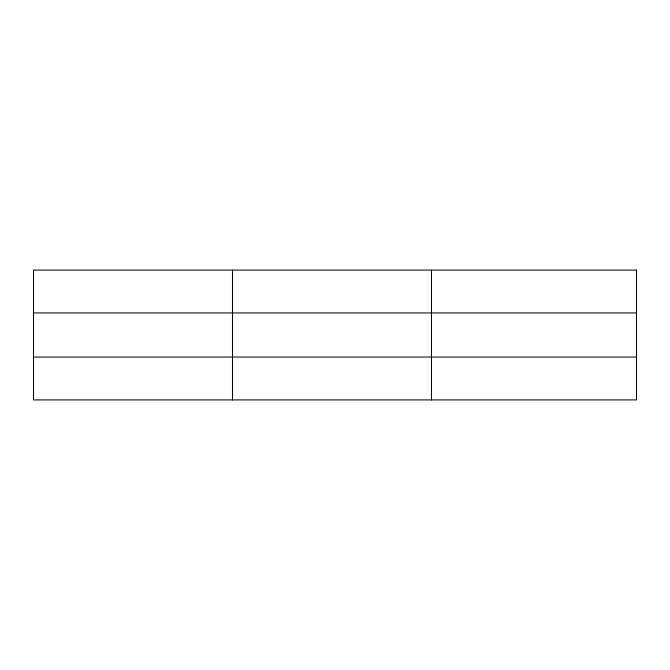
<?xml version="1.0" encoding="UTF-8"?>
<svg xmlns="http://www.w3.org/2000/svg" width="670" height="670" viewBox="0 0 670 670"><rect width="100%" height="100%" fill="white"/><g stroke="black" fill="none" stroke-linecap="round" stroke-linejoin="round"><path stroke-width="1" d="M232.49 399.906L232.49 270.094M431.48 399.906L431.48 270.094M33.5 312.932L636.5 312.932M33.5 357.068L636.5 357.068M636.5 270.094L636.5 399.906L33.5 399.906L33.5 270.094L636.5 270.094"/></g></svg>
